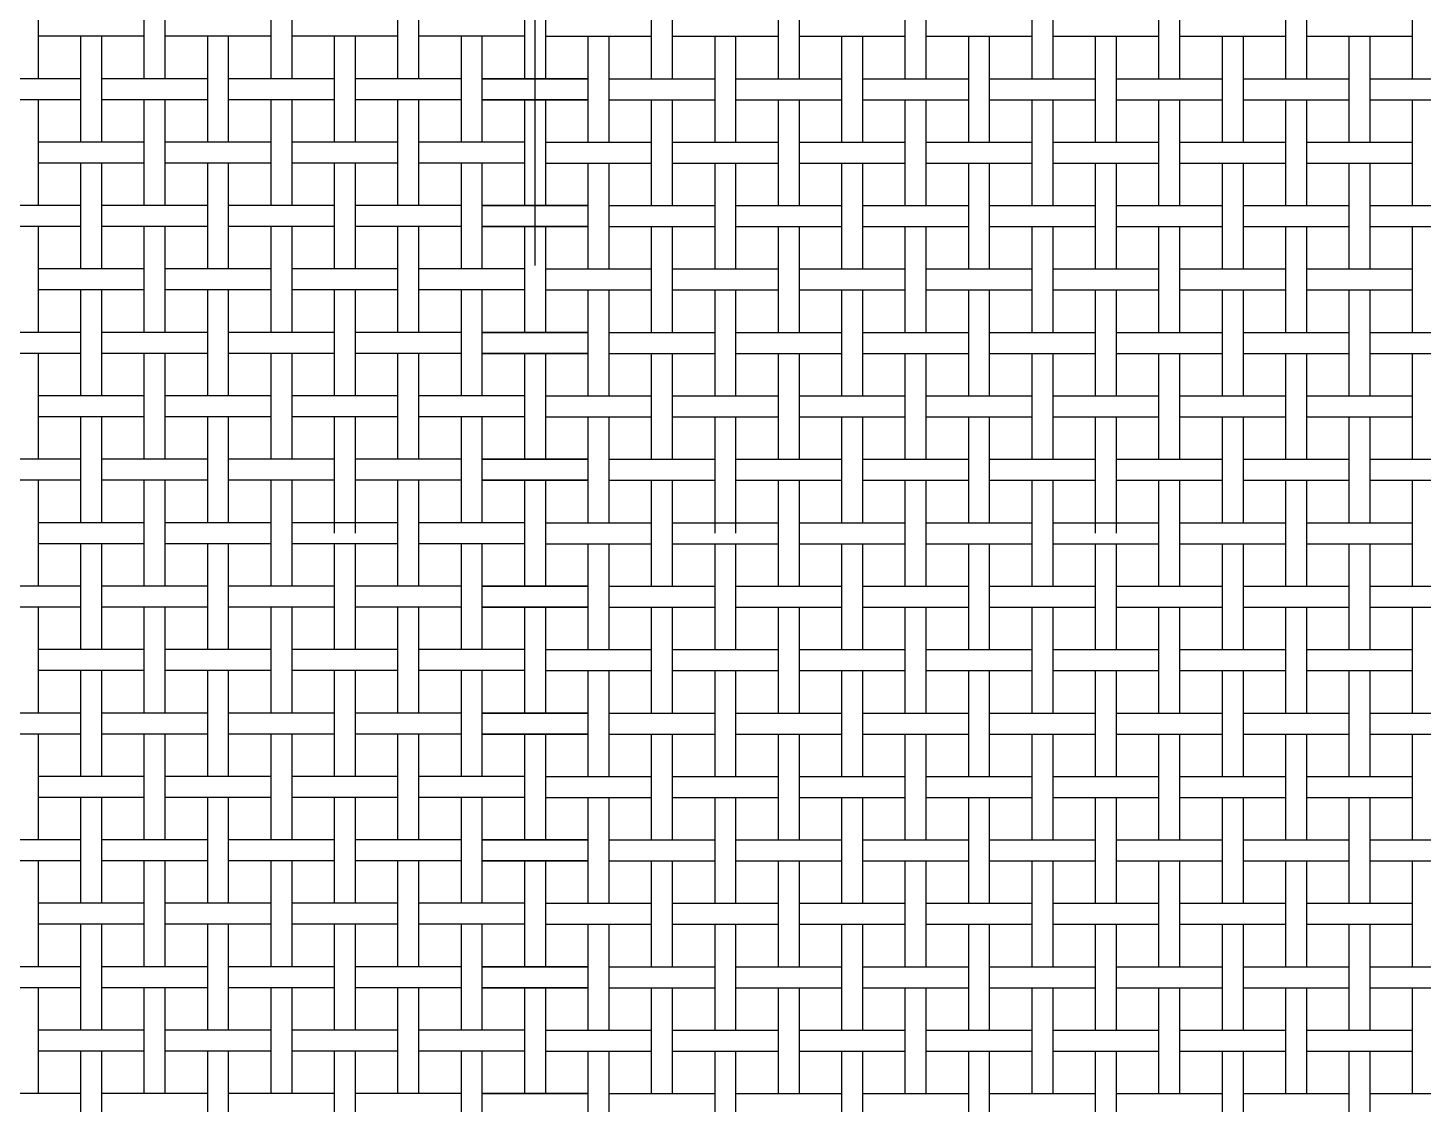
# Model space of a CAD drawing. Extents: x 1 to 102, y 0 to 78.
# Drawn here: x 47.17 to 56.48, y 56.06 to 63.24 of the extents above; entities that cross this region are included whole.
import ezdxf

# ---------------------------------------------------------------- set-up
doc = ezdxf.new("R2010")
doc.units = 0
doc.linetypes.add('CENTER', pattern=[50.8, 31.75, -6.35, 6.35, -6.35])
doc.layers.get('0').update_dxf_attribs({"linetype": 'CONTINUOUS'})
doc.layers.add('CENTER', color=1, linetype='CENTER')

msp = doc.modelspace()

# ---------------------------------------------------------------- linework, layer by layer
at = {"color": 7, "linetype": 'CONTINUOUS'}
for p, q in [((47.2413, 62.9047), (47.2413, 63.6113)), ((47.948, 62.9047), (47.948, 63.6113)), ((48.088, 62.9047), (48.088, 63.6113)), ((48.7947, 62.9047), (48.7947, 63.6113)), ((48.9347, 62.9047), (48.9347, 63.6113)), ((49.6413, 62.9047), (49.6413, 63.6113)), ((49.7813, 62.9047), (49.7813, 63.6113)), ((50.488, 62.9047), (50.488, 63.6113)), ((50.628, 62.9047), (50.628, 63.6113)), ((51.3347, 62.9047), (51.3347, 63.6113)), ((51.4747, 62.9047), (51.4747, 63.6113)), ((52.1813, 62.9047), (52.1813, 63.6113)), ((52.3213, 62.9047), (52.3213, 63.6113)), ((53.028, 62.9047), (53.028, 63.6113)), ((53.168, 62.9047), (53.168, 63.6113)), ((53.8747, 62.9047), (53.8747, 63.6113)), ((54.0147, 62.9047), (54.0147, 63.6113)), ((54.7213, 62.9047), (54.7213, 63.6113)), ((54.8613, 62.9047), (54.8613, 63.6113)), ((55.568, 62.9047), (55.568, 63.6113)), ((55.708, 62.9047), (55.708, 63.6113)), ((56.4147, 62.9047), (56.4147, 63.6113)), ((47.948, 63.188), (47.2413, 63.188)), ((47.5247, 62.4813), (47.5247, 63.188)), ((47.6647, 62.4813), (47.6647, 63.188)), ((48.7947, 63.188), (48.088, 63.188)), ((48.3713, 62.4813), (48.3713, 63.188)), ((48.5113, 62.4813), (48.5113, 63.188)), ((49.6413, 63.188), (48.9347, 63.188)), ((49.218, 62.4813), (49.218, 63.188)), ((49.358, 62.4813), (49.358, 63.188)), ((50.488, 63.188), (49.7813, 63.188)), ((50.0647, 62.4813), (50.0647, 63.188)), ((50.2047, 62.4813), (50.2047, 63.188)), ((50.628, 63.188), (51.3347, 63.188)), ((50.9113, 62.4813), (50.9113, 63.188)), ((51.0513, 62.4813), (51.0513, 63.188)), ((51.4747, 63.188), (52.1813, 63.188)), ((51.758, 62.4813), (51.758, 63.188)), ((51.898, 62.4813), (51.898, 63.188)), ((52.3213, 63.188), (53.028, 63.188)), ((52.6047, 62.4813), (52.6047, 63.188)), ((52.7447, 62.4813), (52.7447, 63.188)), ((53.168, 63.188), (53.8747, 63.188)), ((53.4513, 62.4813), (53.4513, 63.188)), ((53.5913, 62.4813), (53.5913, 63.188)), ((54.0147, 63.188), (54.7213, 63.188)), ((54.298, 62.4813), (54.298, 63.188)), ((54.438, 62.4813), (54.438, 63.188)), ((54.8613, 63.188), (55.568, 63.188)), ((55.1447, 62.4813), (55.1447, 63.188)), ((55.2847, 62.4813), (55.2847, 63.188)), ((55.708, 63.188), (56.4147, 63.188)), ((55.9913, 62.4813), (55.9913, 63.188)), ((56.1313, 62.4813), (56.1313, 63.188)), ((47.5247, 62.9047), (46.818, 62.9047)), ((48.3713, 62.9047), (47.6647, 62.9047)), ((49.218, 62.9047), (48.5113, 62.9047)), ((50.0647, 62.9047), (49.358, 62.9047)), ((50.2047, 62.9047), (50.9113, 62.9047)), ((50.9113, 62.9047), (50.2047, 62.9047)), ((51.0513, 62.9047), (51.758, 62.9047)), ((51.898, 62.9047), (52.6047, 62.9047)), ((52.7447, 62.9047), (53.4513, 62.9047)), ((53.5913, 62.9047), (54.298, 62.9047)), ((54.438, 62.9047), (55.1447, 62.9047)), ((55.2847, 62.9047), (55.9913, 62.9047)), ((56.1313, 62.9047), (56.838, 62.9047)), ((47.5247, 62.7647), (46.818, 62.7647)), ((47.2413, 62.058), (47.2413, 62.7647)), ((48.3713, 62.7647), (47.6647, 62.7647)), ((47.948, 62.058), (47.948, 62.7647)), ((48.088, 62.058), (48.088, 62.7647)), ((49.218, 62.7647), (48.5113, 62.7647)), ((48.7947, 62.058), (48.7947, 62.7647)), ((48.9347, 62.058), (48.9347, 62.7647)), ((50.0647, 62.7647), (49.358, 62.7647)), ((49.6413, 62.058), (49.6413, 62.7647)), ((49.7813, 62.058), (49.7813, 62.7647)), ((50.2047, 62.7647), (50.9113, 62.7647)), ((50.9113, 62.7647), (50.2047, 62.7647)), ((50.488, 62.058), (50.488, 62.7647)), ((50.628, 62.058), (50.628, 62.7647)), ((51.0513, 62.7647), (51.758, 62.7647)), ((51.3347, 62.058), (51.3347, 62.7647)), ((51.4747, 62.058), (51.4747, 62.7647)), ((51.898, 62.7647), (52.6047, 62.7647)), ((52.1813, 62.058), (52.1813, 62.7647)), ((52.3213, 62.058), (52.3213, 62.7647)), ((52.7447, 62.7647), (53.4513, 62.7647)), ((53.028, 62.058), (53.028, 62.7647)), ((53.168, 62.058), (53.168, 62.7647)), ((53.5913, 62.7647), (54.298, 62.7647)), ((53.8747, 62.058), (53.8747, 62.7647)), ((54.0147, 62.058), (54.0147, 62.7647)), ((54.438, 62.7647), (55.1447, 62.7647)), ((54.7213, 62.058), (54.7213, 62.7647)), ((54.8613, 62.058), (54.8613, 62.7647)), ((55.2847, 62.7647), (55.9913, 62.7647)), ((55.568, 62.058), (55.568, 62.7647)), ((55.708, 62.058), (55.708, 62.7647)), ((56.1313, 62.7647), (56.838, 62.7647)), ((56.4147, 62.058), (56.4147, 62.7647)), ((47.948, 62.4813), (47.2413, 62.4813)), ((48.7947, 62.4813), (48.088, 62.4813)), ((49.6413, 62.4813), (48.9347, 62.4813)), ((50.488, 62.4813), (49.7813, 62.4813)), ((50.628, 62.4813), (51.3347, 62.4813)), ((51.4747, 62.4813), (52.1813, 62.4813)), ((52.3213, 62.4813), (53.028, 62.4813)), ((53.168, 62.4813), (53.8747, 62.4813)), ((54.0147, 62.4813), (54.7213, 62.4813)), ((54.8613, 62.4813), (55.568, 62.4813)), ((55.708, 62.4813), (56.4147, 62.4813)), ((47.948, 62.3413), (47.2413, 62.3413)), ((47.5247, 61.6347), (47.5247, 62.3413)), ((47.6647, 61.6347), (47.6647, 62.3413)), ((48.7947, 62.3413), (48.088, 62.3413)), ((48.3713, 61.6347), (48.3713, 62.3413)), ((48.5113, 61.6347), (48.5113, 62.3413)), ((49.6413, 62.3413), (48.9347, 62.3413)), ((49.218, 61.6347), (49.218, 62.3413)), ((49.358, 61.6347), (49.358, 62.3413)), ((50.488, 62.3413), (49.7813, 62.3413)), ((50.0647, 61.6347), (50.0647, 62.3413)), ((50.2047, 61.6347), (50.2047, 62.3413)), ((50.628, 62.3413), (51.3347, 62.3413)), ((50.9113, 61.6347), (50.9113, 62.3413)), ((51.0513, 61.6347), (51.0513, 62.3413)), ((51.4747, 62.3413), (52.1813, 62.3413)), ((51.758, 61.6347), (51.758, 62.3413)), ((51.898, 61.6347), (51.898, 62.3413)), ((52.3213, 62.3413), (53.028, 62.3413)), ((52.6047, 61.6347), (52.6047, 62.3413)), ((52.7447, 61.6347), (52.7447, 62.3413)), ((53.168, 62.3413), (53.8747, 62.3413)), ((53.4513, 61.6347), (53.4513, 62.3413)), ((53.5913, 61.6347), (53.5913, 62.3413)), ((54.0147, 62.3413), (54.7213, 62.3413)), ((54.298, 61.6347), (54.298, 62.3413)), ((54.438, 61.6347), (54.438, 62.3413)), ((54.8613, 62.3413), (55.568, 62.3413)), ((55.1447, 61.6347), (55.1447, 62.3413)), ((55.2847, 61.6347), (55.2847, 62.3413)), ((55.708, 62.3413), (56.4147, 62.3413)), ((55.9913, 61.6347), (55.9913, 62.3413)), ((56.1313, 61.6347), (56.1313, 62.3413)), ((47.5247, 62.058), (46.818, 62.058)), ((48.3713, 62.058), (47.6647, 62.058)), ((49.218, 62.058), (48.5113, 62.058)), ((50.0647, 62.058), (49.358, 62.058)), ((50.2047, 62.058), (50.9113, 62.058)), ((50.9113, 62.058), (50.2047, 62.058)), ((51.0513, 62.058), (51.758, 62.058)), ((51.898, 62.058), (52.6047, 62.058)), ((52.7447, 62.058), (53.4513, 62.058)), ((53.5913, 62.058), (54.298, 62.058)), ((54.438, 62.058), (55.1447, 62.058)), ((55.2847, 62.058), (55.9913, 62.058)), ((56.1313, 62.058), (56.838, 62.058)), ((47.5247, 61.918), (46.818, 61.918)), ((47.2413, 61.2113), (47.2413, 61.918)), ((48.3713, 61.918), (47.6647, 61.918)), ((47.948, 61.2113), (47.948, 61.918)), ((48.088, 61.2113), (48.088, 61.918)), ((49.218, 61.918), (48.5113, 61.918)), ((48.7947, 61.2113), (48.7947, 61.918)), ((48.9347, 61.2113), (48.9347, 61.918)), ((50.0647, 61.918), (49.358, 61.918)), ((49.6413, 61.2113), (49.6413, 61.918)), ((49.7813, 61.2113), (49.7813, 61.918)), ((50.2047, 61.918), (50.9113, 61.918)), ((50.9113, 61.918), (50.2047, 61.918)), ((50.488, 61.2113), (50.488, 61.918)), ((50.628, 61.2113), (50.628, 61.918)), ((51.0513, 61.918), (51.758, 61.918)), ((51.3347, 61.2113), (51.3347, 61.918)), ((51.4747, 61.2113), (51.4747, 61.918)), ((51.898, 61.918), (52.6047, 61.918)), ((52.1813, 61.2113), (52.1813, 61.918)), ((52.3213, 61.2113), (52.3213, 61.918)), ((52.7447, 61.918), (53.4513, 61.918)), ((53.028, 61.2113), (53.028, 61.918)), ((53.168, 61.2113), (53.168, 61.918)), ((53.5913, 61.918), (54.298, 61.918)), ((53.8747, 61.2113), (53.8747, 61.918)), ((54.0147, 61.2113), (54.0147, 61.918)), ((54.438, 61.918), (55.1447, 61.918)), ((54.7213, 61.2113), (54.7213, 61.918)), ((54.8613, 61.2113), (54.8613, 61.918)), ((55.2847, 61.918), (55.9913, 61.918)), ((55.568, 61.2113), (55.568, 61.918)), ((55.708, 61.2113), (55.708, 61.918)), ((56.1313, 61.918), (56.838, 61.918)), ((56.4147, 61.2113), (56.4147, 61.918)), ((47.948, 61.6347), (47.2413, 61.6347)), ((48.7947, 61.6347), (48.088, 61.6347)), ((49.6413, 61.6347), (48.9347, 61.6347)), ((50.488, 61.6347), (49.7813, 61.6347)), ((50.628, 61.6347), (51.3347, 61.6347)), ((51.4747, 61.6347), (52.1813, 61.6347)), ((52.3213, 61.6347), (53.028, 61.6347)), ((53.168, 61.6347), (53.8747, 61.6347)), ((54.0147, 61.6347), (54.7213, 61.6347)), ((54.8613, 61.6347), (55.568, 61.6347)), ((55.708, 61.6347), (56.4147, 61.6347)), ((47.948, 61.4947), (47.2413, 61.4947)), ((47.5247, 60.788), (47.5247, 61.4947)), ((47.6647, 60.788), (47.6647, 61.4947)), ((48.7947, 61.4947), (48.088, 61.4947)), ((48.3713, 60.788), (48.3713, 61.4947)), ((48.5113, 60.788), (48.5113, 61.4947)), ((49.6413, 61.4947), (48.9347, 61.4947)), ((49.218, 60.788), (49.218, 61.4947)), ((49.358, 60.788), (49.358, 61.4947)), ((50.488, 61.4947), (49.7813, 61.4947)), ((50.0647, 60.788), (50.0647, 61.4947)), ((50.2047, 60.788), (50.2047, 61.4947)), ((50.628, 61.4947), (51.3347, 61.4947)), ((50.9113, 60.788), (50.9113, 61.4947)), ((51.0513, 60.788), (51.0513, 61.4947)), ((51.4747, 61.4947), (52.1813, 61.4947)), ((51.758, 60.788), (51.758, 61.4947)), ((51.898, 60.788), (51.898, 61.4947)), ((52.3213, 61.4947), (53.028, 61.4947)), ((52.6047, 60.788), (52.6047, 61.4947)), ((52.7447, 60.788), (52.7447, 61.4947)), ((53.168, 61.4947), (53.8747, 61.4947)), ((53.4513, 60.788), (53.4513, 61.4947)), ((53.5913, 60.788), (53.5913, 61.4947)), ((54.0147, 61.4947), (54.7213, 61.4947)), ((54.298, 60.788), (54.298, 61.4947)), ((54.438, 60.788), (54.438, 61.4947)), ((54.8613, 61.4947), (55.568, 61.4947)), ((55.1447, 60.788), (55.1447, 61.4947)), ((55.2847, 60.788), (55.2847, 61.4947)), ((55.708, 61.4947), (56.4147, 61.4947)), ((55.9913, 60.788), (55.9913, 61.4947)), ((56.1313, 60.788), (56.1313, 61.4947)), ((47.5247, 61.2113), (46.818, 61.2113)), ((48.3713, 61.2113), (47.6647, 61.2113)), ((49.218, 61.2113), (48.5113, 61.2113)), ((50.0647, 61.2113), (49.358, 61.2113)), ((50.2047, 61.2113), (50.9113, 61.2113)), ((50.9113, 61.2113), (50.2047, 61.2113)), ((51.0513, 61.2113), (51.758, 61.2113)), ((51.898, 61.2113), (52.6047, 61.2113)), ((52.7447, 61.2113), (53.4513, 61.2113)), ((53.5913, 61.2113), (54.298, 61.2113)), ((54.438, 61.2113), (55.1447, 61.2113)), ((55.2847, 61.2113), (55.9913, 61.2113)), ((56.1313, 61.2113), (56.838, 61.2113)), ((47.5247, 61.0713), (46.818, 61.0713)), ((47.2413, 60.3647), (47.2413, 61.0713)), ((48.3713, 61.0713), (47.6647, 61.0713)), ((47.948, 60.3647), (47.948, 61.0713)), ((48.088, 60.3647), (48.088, 61.0713)), ((49.218, 61.0713), (48.5113, 61.0713)), ((48.7947, 60.3647), (48.7947, 61.0713)), ((48.9347, 60.3647), (48.9347, 61.0713)), ((50.0647, 61.0713), (49.358, 61.0713)), ((49.6413, 60.3647), (49.6413, 61.0713)), ((49.7813, 60.3647), (49.7813, 61.0713)), ((50.2047, 61.0713), (50.9113, 61.0713)), ((50.9113, 61.0713), (50.2047, 61.0713)), ((50.488, 60.3647), (50.488, 61.0713)), ((50.628, 60.3647), (50.628, 61.0713)), ((51.0513, 61.0713), (51.758, 61.0713)), ((51.3347, 60.3647), (51.3347, 61.0713)), ((51.4747, 60.3647), (51.4747, 61.0713)), ((51.898, 61.0713), (52.6047, 61.0713)), ((52.1813, 60.3647), (52.1813, 61.0713)), ((52.3213, 60.3647), (52.3213, 61.0713)), ((52.7447, 61.0713), (53.4513, 61.0713)), ((53.028, 60.3647), (53.028, 61.0713)), ((53.168, 60.3647), (53.168, 61.0713)), ((53.5913, 61.0713), (54.298, 61.0713)), ((53.8747, 60.3647), (53.8747, 61.0713)), ((54.0147, 60.3647), (54.0147, 61.0713)), ((54.438, 61.0713), (55.1447, 61.0713)), ((54.7213, 60.3647), (54.7213, 61.0713)), ((54.8613, 60.3647), (54.8613, 61.0713)), ((55.2847, 61.0713), (55.9913, 61.0713)), ((55.568, 60.3647), (55.568, 61.0713)), ((55.708, 60.3647), (55.708, 61.0713)), ((56.1313, 61.0713), (56.838, 61.0713)), ((56.4147, 60.3647), (56.4147, 61.0713)), ((47.948, 60.788), (47.2413, 60.788)), ((48.7947, 60.788), (48.088, 60.788)), ((49.6413, 60.788), (48.9347, 60.788)), ((50.488, 60.788), (49.7813, 60.788)), ((50.628, 60.788), (51.3347, 60.788)), ((51.4747, 60.788), (52.1813, 60.788)), ((52.3213, 60.788), (53.028, 60.788)), ((53.168, 60.788), (53.8747, 60.788)), ((54.0147, 60.788), (54.7213, 60.788)), ((54.8613, 60.788), (55.568, 60.788)), ((55.708, 60.788), (56.4147, 60.788)), ((47.948, 60.648), (47.2413, 60.648)), ((47.5247, 59.9413), (47.5247, 60.648)), ((47.6647, 59.9413), (47.6647, 60.648)), ((48.7947, 60.648), (48.088, 60.648)), ((48.3713, 59.9413), (48.3713, 60.648)), ((48.5113, 59.9413), (48.5113, 60.648)), ((49.6413, 60.648), (48.9347, 60.648)), ((49.218, 59.8713), (49.218, 60.648)), ((49.358, 59.8713), (49.358, 60.648)), ((50.488, 60.648), (49.7813, 60.648)), ((50.0647, 59.9413), (50.0647, 60.648)), ((50.2047, 59.9413), (50.2047, 60.648)), ((50.628, 60.648), (51.3347, 60.648)), ((50.9113, 59.9413), (50.9113, 60.648)), ((51.0513, 59.9413), (51.0513, 60.648)), ((51.4747, 60.648), (52.1813, 60.648)), ((51.758, 59.8713), (51.758, 60.648)), ((51.898, 59.8713), (51.898, 60.648)), ((52.3213, 60.648), (53.028, 60.648)), ((52.6047, 59.9413), (52.6047, 60.648)), ((52.7447, 59.9413), (52.7447, 60.648)), ((53.168, 60.648), (53.8747, 60.648)), ((53.4513, 59.9413), (53.4513, 60.648)), ((53.5913, 59.9413), (53.5913, 60.648)), ((54.0147, 60.648), (54.7213, 60.648)), ((54.298, 59.8713), (54.298, 60.648)), ((54.438, 59.8713), (54.438, 60.648)), ((54.8613, 60.648), (55.568, 60.648)), ((55.1447, 59.9413), (55.1447, 60.648)), ((55.2847, 59.9413), (55.2847, 60.648)), ((55.708, 60.648), (56.4147, 60.648)), ((55.9913, 59.9413), (55.9913, 60.648)), ((56.1313, 59.9413), (56.1313, 60.648)), ((47.5247, 60.3647), (46.818, 60.3647)), ((48.3713, 60.3647), (47.6647, 60.3647)), ((49.218, 60.3647), (48.5113, 60.3647)), ((50.0647, 60.3647), (49.358, 60.3647)), ((50.2047, 60.3647), (50.9113, 60.3647)), ((50.9113, 60.3647), (50.2047, 60.3647)), ((51.0513, 60.3647), (51.758, 60.3647)), ((51.898, 60.3647), (52.6047, 60.3647)), ((52.7447, 60.3647), (53.4513, 60.3647)), ((53.5913, 60.3647), (54.298, 60.3647)), ((54.438, 60.3647), (55.1447, 60.3647)), ((55.2847, 60.3647), (55.9913, 60.3647)), ((56.1313, 60.3647), (56.838, 60.3647)), ((47.5247, 60.2247), (46.818, 60.2247)), ((47.2413, 59.518), (47.2413, 60.2247)), ((48.3713, 60.2247), (47.6647, 60.2247)), ((47.948, 59.518), (47.948, 60.2247)), ((48.088, 59.518), (48.088, 60.2247)), ((49.218, 60.2247), (48.5113, 60.2247)), ((48.7947, 59.518), (48.7947, 60.2247)), ((48.9347, 59.518), (48.9347, 60.2247)), ((50.0647, 60.2247), (49.358, 60.2247)), ((49.6413, 59.518), (49.6413, 60.2247)), ((49.7813, 59.518), (49.7813, 60.2247)), ((50.2047, 60.2247), (50.9113, 60.2247)), ((50.9113, 60.2247), (50.2047, 60.2247)), ((50.488, 59.518), (50.488, 60.2247)), ((50.628, 59.518), (50.628, 60.2247)), ((51.0513, 60.2247), (51.758, 60.2247)), ((51.3347, 59.518), (51.3347, 60.2247)), ((51.4747, 59.518), (51.4747, 60.2247)), ((51.898, 60.2247), (52.6047, 60.2247)), ((52.1813, 59.518), (52.1813, 60.2247)), ((52.3213, 59.518), (52.3213, 60.2247)), ((52.7447, 60.2247), (53.4513, 60.2247)), ((53.028, 59.518), (53.028, 60.2247)), ((53.168, 59.518), (53.168, 60.2247)), ((53.5913, 60.2247), (54.298, 60.2247)), ((53.8747, 59.518), (53.8747, 60.2247)), ((54.0147, 59.518), (54.0147, 60.2247)), ((54.438, 60.2247), (55.1447, 60.2247)), ((54.7213, 59.518), (54.7213, 60.2247)), ((54.8613, 59.518), (54.8613, 60.2247)), ((55.2847, 60.2247), (55.9913, 60.2247)), ((55.568, 59.518), (55.568, 60.2247)), ((55.708, 59.518), (55.708, 60.2247)), ((56.1313, 60.2247), (56.838, 60.2247)), ((56.4147, 59.518), (56.4147, 60.2247)), ((47.948, 59.9413), (47.2413, 59.9413)), ((48.7947, 59.9413), (48.088, 59.9413)), ((49.6413, 59.9413), (48.9347, 59.9413)), ((50.488, 59.9413), (49.7813, 59.9413)), ((50.628, 59.9413), (51.3347, 59.9413)), ((51.4747, 59.9413), (52.1813, 59.9413)), ((52.3213, 59.9413), (53.028, 59.9413)), ((53.168, 59.9413), (53.8747, 59.9413)), ((54.0147, 59.9413), (54.7213, 59.9413)), ((54.8613, 59.9413), (55.568, 59.9413)), ((55.708, 59.9413), (56.4147, 59.9413)), ((47.948, 59.8013), (47.2413, 59.8013)), ((47.5247, 59.0947), (47.5247, 59.8013)), ((47.6647, 59.0947), (47.6647, 59.8013)), ((48.7947, 59.8013), (48.088, 59.8013)), ((48.3713, 59.0947), (48.3713, 59.8013)), ((48.5113, 59.0947), (48.5113, 59.8013)), ((49.6413, 59.8013), (48.9347, 59.8013)), ((49.218, 59.0947), (49.218, 59.8013)), ((49.358, 59.0947), (49.358, 59.8013)), ((50.488, 59.8013), (49.7813, 59.8013)), ((50.0647, 59.0947), (50.0647, 59.8013)), ((50.2047, 59.0947), (50.2047, 59.8013)), ((50.628, 59.8013), (51.3347, 59.8013)), ((50.9113, 59.0947), (50.9113, 59.8013)), ((51.0513, 59.0947), (51.0513, 59.8013)), ((51.4747, 59.8013), (52.1813, 59.8013)), ((51.758, 59.0947), (51.758, 59.8013)), ((51.898, 59.0947), (51.898, 59.8013)), ((52.3213, 59.8013), (53.028, 59.8013)), ((52.6047, 59.0947), (52.6047, 59.8013)), ((52.7447, 59.0947), (52.7447, 59.8013)), ((53.168, 59.8013), (53.8747, 59.8013)), ((53.4513, 59.0947), (53.4513, 59.8013)), ((53.5913, 59.0947), (53.5913, 59.8013)), ((54.0147, 59.8013), (54.7213, 59.8013)), ((54.298, 59.0947), (54.298, 59.8013)), ((54.438, 59.0947), (54.438, 59.8013)), ((54.8613, 59.8013), (55.568, 59.8013)), ((55.1447, 59.0947), (55.1447, 59.8013)), ((55.2847, 59.0947), (55.2847, 59.8013)), ((55.708, 59.8013), (56.4147, 59.8013)), ((55.9913, 59.0947), (55.9913, 59.8013)), ((56.1313, 59.0947), (56.1313, 59.8013)), ((47.5247, 59.518), (46.818, 59.518)), ((48.3713, 59.518), (47.6647, 59.518)), ((49.218, 59.518), (48.5113, 59.518)), ((50.0647, 59.518), (49.358, 59.518)), ((50.2047, 59.518), (50.9113, 59.518)), ((50.9113, 59.518), (50.2047, 59.518)), ((51.0513, 59.518), (51.758, 59.518)), ((51.898, 59.518), (52.6047, 59.518)), ((52.7447, 59.518), (53.4513, 59.518)), ((53.5913, 59.518), (54.298, 59.518)), ((54.438, 59.518), (55.1447, 59.518)), ((55.2847, 59.518), (55.9913, 59.518)), ((56.1313, 59.518), (56.838, 59.518)), ((47.5247, 59.378), (46.818, 59.378)), ((47.2413, 58.6713), (47.2413, 59.378)), ((48.3713, 59.378), (47.6647, 59.378)), ((47.948, 58.6713), (47.948, 59.378)), ((48.088, 58.6713), (48.088, 59.378)), ((49.218, 59.378), (48.5113, 59.378)), ((48.7947, 58.6713), (48.7947, 59.378)), ((48.9347, 58.6713), (48.9347, 59.378)), ((50.0647, 59.378), (49.358, 59.378)), ((49.6413, 58.6713), (49.6413, 59.378)), ((49.7813, 58.6713), (49.7813, 59.378)), ((50.2047, 59.378), (50.9113, 59.378)), ((50.9113, 59.378), (50.2047, 59.378)), ((50.488, 58.6713), (50.488, 59.378)), ((50.628, 58.6713), (50.628, 59.378)), ((51.0513, 59.378), (51.758, 59.378)), ((51.3347, 58.6713), (51.3347, 59.378)), ((51.4747, 58.6713), (51.4747, 59.378)), ((51.898, 59.378), (52.6047, 59.378)), ((52.1813, 58.6713), (52.1813, 59.378)), ((52.3213, 58.6713), (52.3213, 59.378)), ((52.7447, 59.378), (53.4513, 59.378)), ((53.028, 58.6713), (53.028, 59.378)), ((53.168, 58.6713), (53.168, 59.378)), ((53.5913, 59.378), (54.298, 59.378)), ((53.8747, 58.6713), (53.8747, 59.378)), ((54.0147, 58.6713), (54.0147, 59.378)), ((54.438, 59.378), (55.1447, 59.378)), ((54.7213, 58.6713), (54.7213, 59.378)), ((54.8613, 58.6713), (54.8613, 59.378)), ((55.2847, 59.378), (55.9913, 59.378)), ((55.568, 58.6713), (55.568, 59.378)), ((55.708, 58.6713), (55.708, 59.378)), ((56.1313, 59.378), (56.838, 59.378)), ((56.4147, 58.6713), (56.4147, 59.378)), ((47.948, 59.0947), (47.2413, 59.0947)), ((48.7947, 59.0947), (48.088, 59.0947)), ((49.6413, 59.0947), (48.9347, 59.0947)), ((50.488, 59.0947), (49.7813, 59.0947)), ((50.628, 59.0947), (51.3347, 59.0947)), ((51.4747, 59.0947), (52.1813, 59.0947)), ((52.3213, 59.0947), (53.028, 59.0947)), ((53.168, 59.0947), (53.8747, 59.0947)), ((54.0147, 59.0947), (54.7213, 59.0947)), ((54.8613, 59.0947), (55.568, 59.0947)), ((55.708, 59.0947), (56.4147, 59.0947)), ((47.948, 58.9547), (47.2413, 58.9547)), ((47.5247, 58.248), (47.5247, 58.9547)), ((47.6647, 58.248), (47.6647, 58.9547)), ((48.7947, 58.9547), (48.088, 58.9547)), ((48.3713, 58.248), (48.3713, 58.9547)), ((48.5113, 58.248), (48.5113, 58.9547)), ((49.6413, 58.9547), (48.9347, 58.9547)), ((49.218, 58.248), (49.218, 58.9547)), ((49.358, 58.248), (49.358, 58.9547)), ((50.488, 58.9547), (49.7813, 58.9547)), ((50.0647, 58.248), (50.0647, 58.9547)), ((50.2047, 58.248), (50.2047, 58.9547)), ((50.628, 58.9547), (51.3347, 58.9547)), ((50.9113, 58.248), (50.9113, 58.9547)), ((51.0513, 58.248), (51.0513, 58.9547)), ((51.4747, 58.9547), (52.1813, 58.9547)), ((51.758, 58.248), (51.758, 58.9547)), ((51.898, 58.248), (51.898, 58.9547)), ((52.3213, 58.9547), (53.028, 58.9547)), ((52.6047, 58.248), (52.6047, 58.9547)), ((52.7447, 58.248), (52.7447, 58.9547)), ((53.168, 58.9547), (53.8747, 58.9547)), ((53.4513, 58.248), (53.4513, 58.9547)), ((53.5913, 58.248), (53.5913, 58.9547)), ((54.0147, 58.9547), (54.7213, 58.9547)), ((54.298, 58.248), (54.298, 58.9547)), ((54.438, 58.248), (54.438, 58.9547)), ((54.8613, 58.9547), (55.568, 58.9547)), ((55.1447, 58.248), (55.1447, 58.9547)), ((55.2847, 58.248), (55.2847, 58.9547)), ((55.708, 58.9547), (56.4147, 58.9547)), ((55.9913, 58.248), (55.9913, 58.9547)), ((56.1313, 58.248), (56.1313, 58.9547)), ((47.5247, 58.6713), (46.818, 58.6713)), ((48.3713, 58.6713), (47.6647, 58.6713)), ((49.218, 58.6713), (48.5113, 58.6713)), ((50.0647, 58.6713), (49.358, 58.6713)), ((50.2047, 58.6713), (50.9113, 58.6713)), ((50.9113, 58.6713), (50.2047, 58.6713)), ((51.0513, 58.6713), (51.758, 58.6713)), ((51.898, 58.6713), (52.6047, 58.6713)), ((52.7447, 58.6713), (53.4513, 58.6713)), ((53.5913, 58.6713), (54.298, 58.6713)), ((54.438, 58.6713), (55.1447, 58.6713)), ((55.2847, 58.6713), (55.9913, 58.6713)), ((56.1313, 58.6713), (56.838, 58.6713)), ((47.5247, 58.5313), (46.818, 58.5313)), ((47.2413, 57.8247), (47.2413, 58.5313)), ((48.3713, 58.5313), (47.6647, 58.5313)), ((47.948, 57.8247), (47.948, 58.5313)), ((48.088, 57.8247), (48.088, 58.5313)), ((49.218, 58.5313), (48.5113, 58.5313)), ((48.7947, 57.8247), (48.7947, 58.5313)), ((48.9347, 57.8247), (48.9347, 58.5313)), ((50.0647, 58.5313), (49.358, 58.5313)), ((49.6413, 57.8247), (49.6413, 58.5313)), ((49.7813, 57.8247), (49.7813, 58.5313)), ((50.2047, 58.5313), (50.9113, 58.5313)), ((50.9113, 58.5313), (50.2047, 58.5313)), ((50.488, 57.8247), (50.488, 58.5313)), ((50.628, 57.8247), (50.628, 58.5313)), ((51.0513, 58.5313), (51.758, 58.5313)), ((51.3347, 57.8247), (51.3347, 58.5313)), ((51.4747, 57.8247), (51.4747, 58.5313)), ((51.898, 58.5313), (52.6047, 58.5313)), ((52.1813, 57.8247), (52.1813, 58.5313)), ((52.3213, 57.8247), (52.3213, 58.5313)), ((52.7447, 58.5313), (53.4513, 58.5313)), ((53.028, 57.8247), (53.028, 58.5313)), ((53.168, 57.8247), (53.168, 58.5313)), ((53.5913, 58.5313), (54.298, 58.5313)), ((53.8747, 57.8247), (53.8747, 58.5313)), ((54.0147, 57.8247), (54.0147, 58.5313)), ((54.438, 58.5313), (55.1447, 58.5313)), ((54.7213, 57.8247), (54.7213, 58.5313)), ((54.8613, 57.8247), (54.8613, 58.5313)), ((55.2847, 58.5313), (55.9913, 58.5313)), ((55.568, 57.8247), (55.568, 58.5313)), ((55.708, 57.8247), (55.708, 58.5313)), ((56.1313, 58.5313), (56.838, 58.5313)), ((56.4147, 57.8247), (56.4147, 58.5313)), ((47.948, 58.248), (47.2413, 58.248)), ((48.7947, 58.248), (48.088, 58.248)), ((49.6413, 58.248), (48.9347, 58.248)), ((50.488, 58.248), (49.7813, 58.248)), ((50.628, 58.248), (51.3347, 58.248)), ((51.4747, 58.248), (52.1813, 58.248)), ((52.3213, 58.248), (53.028, 58.248)), ((53.168, 58.248), (53.8747, 58.248)), ((54.0147, 58.248), (54.7213, 58.248)), ((54.8613, 58.248), (55.568, 58.248)), ((55.708, 58.248), (56.4147, 58.248)), ((47.948, 58.108), (47.2413, 58.108)), ((47.5247, 57.4013), (47.5247, 58.108)), ((47.6647, 57.4013), (47.6647, 58.108)), ((48.7947, 58.108), (48.088, 58.108)), ((48.3713, 57.4013), (48.3713, 58.108)), ((48.5113, 57.4013), (48.5113, 58.108)), ((49.6413, 58.108), (48.9347, 58.108)), ((49.218, 57.4013), (49.218, 58.108)), ((49.358, 57.4013), (49.358, 58.108)), ((50.488, 58.108), (49.7813, 58.108)), ((50.0647, 57.4013), (50.0647, 58.108)), ((50.2047, 57.4013), (50.2047, 58.108)), ((50.628, 58.108), (51.3347, 58.108)), ((50.9113, 57.4013), (50.9113, 58.108)), ((51.0513, 57.4013), (51.0513, 58.108)), ((51.4747, 58.108), (52.1813, 58.108)), ((51.758, 57.4013), (51.758, 58.108)), ((51.898, 57.4013), (51.898, 58.108)), ((52.3213, 58.108), (53.028, 58.108)), ((52.6047, 57.4013), (52.6047, 58.108)), ((52.7447, 57.4013), (52.7447, 58.108)), ((53.168, 58.108), (53.8747, 58.108)), ((53.4513, 57.4013), (53.4513, 58.108)), ((53.5913, 57.4013), (53.5913, 58.108)), ((54.0147, 58.108), (54.7213, 58.108)), ((54.298, 57.4013), (54.298, 58.108)), ((54.438, 57.4013), (54.438, 58.108)), ((54.8613, 58.108), (55.568, 58.108)), ((55.1447, 57.4013), (55.1447, 58.108)), ((55.2847, 57.4013), (55.2847, 58.108)), ((55.708, 58.108), (56.4147, 58.108)), ((55.9913, 57.4013), (55.9913, 58.108)), ((56.1313, 57.4013), (56.1313, 58.108)), ((47.5247, 57.8247), (46.818, 57.8247)), ((48.3713, 57.8247), (47.6647, 57.8247)), ((49.218, 57.8247), (48.5113, 57.8247)), ((50.0647, 57.8247), (49.358, 57.8247)), ((50.2047, 57.8247), (50.9113, 57.8247)), ((50.9113, 57.8247), (50.2047, 57.8247)), ((51.0513, 57.8247), (51.758, 57.8247)), ((51.898, 57.8247), (52.6047, 57.8247)), ((52.7447, 57.8247), (53.4513, 57.8247)), ((53.5913, 57.8247), (54.298, 57.8247)), ((54.438, 57.8247), (55.1447, 57.8247)), ((55.2847, 57.8247), (55.9913, 57.8247)), ((56.1313, 57.8247), (56.838, 57.8247)), ((47.5247, 57.6847), (46.818, 57.6847)), ((47.2413, 56.978), (47.2413, 57.6847)), ((48.3713, 57.6847), (47.6647, 57.6847)), ((47.948, 56.978), (47.948, 57.6847)), ((48.088, 56.978), (48.088, 57.6847)), ((49.218, 57.6847), (48.5113, 57.6847)), ((48.7947, 56.978), (48.7947, 57.6847)), ((48.9347, 56.978), (48.9347, 57.6847)), ((50.0647, 57.6847), (49.358, 57.6847)), ((49.6413, 56.978), (49.6413, 57.6847)), ((49.7813, 56.978), (49.7813, 57.6847)), ((50.2047, 57.6847), (50.9113, 57.6847)), ((50.9113, 57.6847), (50.2047, 57.6847)), ((50.488, 56.978), (50.488, 57.6847)), ((50.628, 56.978), (50.628, 57.6847)), ((51.0513, 57.6847), (51.758, 57.6847)), ((51.3347, 56.978), (51.3347, 57.6847)), ((51.4747, 56.978), (51.4747, 57.6847)), ((51.898, 57.6847), (52.6047, 57.6847)), ((52.1813, 56.978), (52.1813, 57.6847)), ((52.3213, 56.978), (52.3213, 57.6847)), ((52.7447, 57.6847), (53.4513, 57.6847)), ((53.028, 56.978), (53.028, 57.6847)), ((53.168, 56.978), (53.168, 57.6847)), ((53.5913, 57.6847), (54.298, 57.6847)), ((53.8747, 56.978), (53.8747, 57.6847)), ((54.0147, 56.978), (54.0147, 57.6847)), ((54.438, 57.6847), (55.1447, 57.6847)), ((54.7213, 56.978), (54.7213, 57.6847)), ((54.8613, 56.978), (54.8613, 57.6847)), ((55.2847, 57.6847), (55.9913, 57.6847)), ((55.568, 56.978), (55.568, 57.6847)), ((55.708, 56.978), (55.708, 57.6847)), ((56.1313, 57.6847), (56.838, 57.6847)), ((56.4147, 56.978), (56.4147, 57.6847)), ((47.948, 57.4013), (47.2413, 57.4013)), ((48.7947, 57.4013), (48.088, 57.4013)), ((49.6413, 57.4013), (48.9347, 57.4013)), ((50.488, 57.4013), (49.7813, 57.4013)), ((50.628, 57.4013), (51.3347, 57.4013)), ((51.4747, 57.4013), (52.1813, 57.4013)), ((52.3213, 57.4013), (53.028, 57.4013)), ((53.168, 57.4013), (53.8747, 57.4013)), ((54.0147, 57.4013), (54.7213, 57.4013)), ((54.8613, 57.4013), (55.568, 57.4013)), ((55.708, 57.4013), (56.4147, 57.4013)), ((47.948, 57.2613), (47.2413, 57.2613)), ((47.5247, 56.5547), (47.5247, 57.2613)), ((47.6647, 56.5547), (47.6647, 57.2613)), ((48.7947, 57.2613), (48.088, 57.2613)), ((48.3713, 56.5547), (48.3713, 57.2613)), ((48.5113, 56.5547), (48.5113, 57.2613)), ((49.6413, 57.2613), (48.9347, 57.2613)), ((49.218, 56.5547), (49.218, 57.2613)), ((49.358, 56.5547), (49.358, 57.2613)), ((50.488, 57.2613), (49.7813, 57.2613)), ((50.0647, 56.5547), (50.0647, 57.2613)), ((50.2047, 56.5547), (50.2047, 57.2613)), ((50.628, 57.2613), (51.3347, 57.2613)), ((50.9113, 56.5547), (50.9113, 57.2613)), ((51.0513, 56.5547), (51.0513, 57.2613)), ((51.4747, 57.2613), (52.1813, 57.2613)), ((51.758, 56.5547), (51.758, 57.2613)), ((51.898, 56.5547), (51.898, 57.2613)), ((52.3213, 57.2613), (53.028, 57.2613)), ((52.6047, 56.5547), (52.6047, 57.2613)), ((52.7447, 56.5547), (52.7447, 57.2613)), ((53.168, 57.2613), (53.8747, 57.2613)), ((53.4513, 56.5547), (53.4513, 57.2613)), ((53.5913, 56.5547), (53.5913, 57.2613)), ((54.0147, 57.2613), (54.7213, 57.2613)), ((54.298, 56.5547), (54.298, 57.2613)), ((54.438, 56.5547), (54.438, 57.2613)), ((54.8613, 57.2613), (55.568, 57.2613)), ((55.1447, 56.5547), (55.1447, 57.2613)), ((55.2847, 56.5547), (55.2847, 57.2613)), ((55.708, 57.2613), (56.4147, 57.2613)), ((55.9913, 56.5547), (55.9913, 57.2613)), ((56.1313, 56.5547), (56.1313, 57.2613)), ((47.5247, 56.978), (46.818, 56.978)), ((48.3713, 56.978), (47.6647, 56.978)), ((49.218, 56.978), (48.5113, 56.978)), ((50.0647, 56.978), (49.358, 56.978)), ((50.2047, 56.978), (50.9113, 56.978)), ((50.9113, 56.978), (50.2047, 56.978)), ((51.0513, 56.978), (51.758, 56.978)), ((51.898, 56.978), (52.6047, 56.978)), ((52.7447, 56.978), (53.4513, 56.978)), ((53.5913, 56.978), (54.298, 56.978)), ((54.438, 56.978), (55.1447, 56.978)), ((55.2847, 56.978), (55.9913, 56.978)), ((56.1313, 56.978), (56.838, 56.978)), ((47.5247, 56.838), (46.818, 56.838)), ((47.2413, 56.1313), (47.2413, 56.838)), ((48.3713, 56.838), (47.6647, 56.838)), ((47.948, 56.1313), (47.948, 56.838)), ((48.088, 56.1313), (48.088, 56.838)), ((49.218, 56.838), (48.5113, 56.838)), ((48.7947, 56.1313), (48.7947, 56.838)), ((48.9347, 56.1313), (48.9347, 56.838)), ((50.0647, 56.838), (49.358, 56.838)), ((49.6413, 56.1313), (49.6413, 56.838)), ((49.7813, 56.1313), (49.7813, 56.838)), ((50.2047, 56.838), (50.9113, 56.838)), ((50.9113, 56.838), (50.2047, 56.838)), ((50.488, 56.1313), (50.488, 56.838)), ((50.628, 56.1313), (50.628, 56.838)), ((51.0513, 56.838), (51.758, 56.838)), ((51.3347, 56.1313), (51.3347, 56.838)), ((51.4747, 56.1313), (51.4747, 56.838)), ((51.898, 56.838), (52.6047, 56.838)), ((52.1813, 56.1313), (52.1813, 56.838)), ((52.3213, 56.1313), (52.3213, 56.838)), ((52.7447, 56.838), (53.4513, 56.838)), ((53.028, 56.1313), (53.028, 56.838)), ((53.168, 56.1313), (53.168, 56.838)), ((53.5913, 56.838), (54.298, 56.838)), ((53.8747, 56.1313), (53.8747, 56.838)), ((54.0147, 56.1313), (54.0147, 56.838)), ((54.438, 56.838), (55.1447, 56.838)), ((54.7213, 56.1313), (54.7213, 56.838)), ((54.8613, 56.1313), (54.8613, 56.838)), ((55.2847, 56.838), (55.9913, 56.838)), ((55.568, 56.1313), (55.568, 56.838)), ((55.708, 56.1313), (55.708, 56.838)), ((56.1313, 56.838), (56.838, 56.838)), ((56.4147, 56.1313), (56.4147, 56.838)), ((47.948, 56.5547), (47.2413, 56.5547)), ((48.7947, 56.5547), (48.088, 56.5547)), ((49.6413, 56.5547), (48.9347, 56.5547)), ((50.488, 56.5547), (49.7813, 56.5547)), ((50.628, 56.5547), (51.3347, 56.5547)), ((51.4747, 56.5547), (52.1813, 56.5547)), ((52.3213, 56.5547), (53.028, 56.5547)), ((53.168, 56.5547), (53.8747, 56.5547)), ((54.0147, 56.5547), (54.7213, 56.5547)), ((54.8613, 56.5547), (55.568, 56.5547)), ((55.708, 56.5547), (56.4147, 56.5547)), ((47.948, 56.4147), (47.2413, 56.4147)), ((47.5247, 55.708), (47.5247, 56.4147)), ((47.6647, 55.708), (47.6647, 56.4147)), ((48.7947, 56.4147), (48.088, 56.4147)), ((48.3713, 55.708), (48.3713, 56.4147)), ((48.5113, 55.708), (48.5113, 56.4147)), ((49.6413, 56.4147), (48.9347, 56.4147)), ((49.218, 55.708), (49.218, 56.4147)), ((49.358, 55.708), (49.358, 56.4147)), ((50.488, 56.4147), (49.7813, 56.4147)), ((50.0647, 55.708), (50.0647, 56.4147)), ((50.2047, 55.708), (50.2047, 56.4147)), ((50.628, 56.4147), (51.3347, 56.4147)), ((50.9113, 55.708), (50.9113, 56.4147)), ((51.0513, 55.708), (51.0513, 56.4147)), ((51.4747, 56.4147), (52.1813, 56.4147)), ((51.758, 55.708), (51.758, 56.4147)), ((51.898, 55.708), (51.898, 56.4147)), ((52.3213, 56.4147), (53.028, 56.4147)), ((52.6047, 55.708), (52.6047, 56.4147)), ((52.7447, 55.708), (52.7447, 56.4147)), ((53.168, 56.4147), (53.8747, 56.4147)), ((53.4513, 55.708), (53.4513, 56.4147)), ((53.5913, 55.708), (53.5913, 56.4147)), ((54.0147, 56.4147), (54.7213, 56.4147)), ((54.298, 55.708), (54.298, 56.4147)), ((54.438, 55.708), (54.438, 56.4147)), ((54.8613, 56.4147), (55.568, 56.4147)), ((55.1447, 55.708), (55.1447, 56.4147)), ((55.2847, 55.708), (55.2847, 56.4147)), ((55.708, 56.4147), (56.4147, 56.4147)), ((55.9913, 55.708), (55.9913, 56.4147)), ((56.1313, 55.708), (56.1313, 56.4147)), ((47.5247, 56.1313), (46.818, 56.1313)), ((48.3713, 56.1313), (47.6647, 56.1313)), ((49.218, 56.1313), (48.5113, 56.1313)), ((50.0647, 56.1313), (49.358, 56.1313)), ((50.2047, 56.1313), (50.9113, 56.1313)), ((50.9113, 56.1313), (50.2047, 56.1313)), ((51.0513, 56.1313), (51.758, 56.1313)), ((51.898, 56.1313), (52.6047, 56.1313)), ((52.7447, 56.1313), (53.4513, 56.1313)), ((53.5913, 56.1313), (54.298, 56.1313)), ((54.438, 56.1313), (55.1447, 56.1313)), ((55.2847, 56.1313), (55.9913, 56.1313)), ((56.1313, 56.1313), (56.838, 56.1313))]:
    msp.add_line(p, q, dxfattribs=at)
for radius in [25, 15]:
    msp.add_circle((50.558, 50.558), radius, dxfattribs=at)
at = {"layer": 'CENTER', "color": 1, "linetype": 'CENTER'}
msp.add_line((50.558, 23.558), (50.558, 77.558), dxfattribs=at)

doc.saveas('drawing.dxf')
